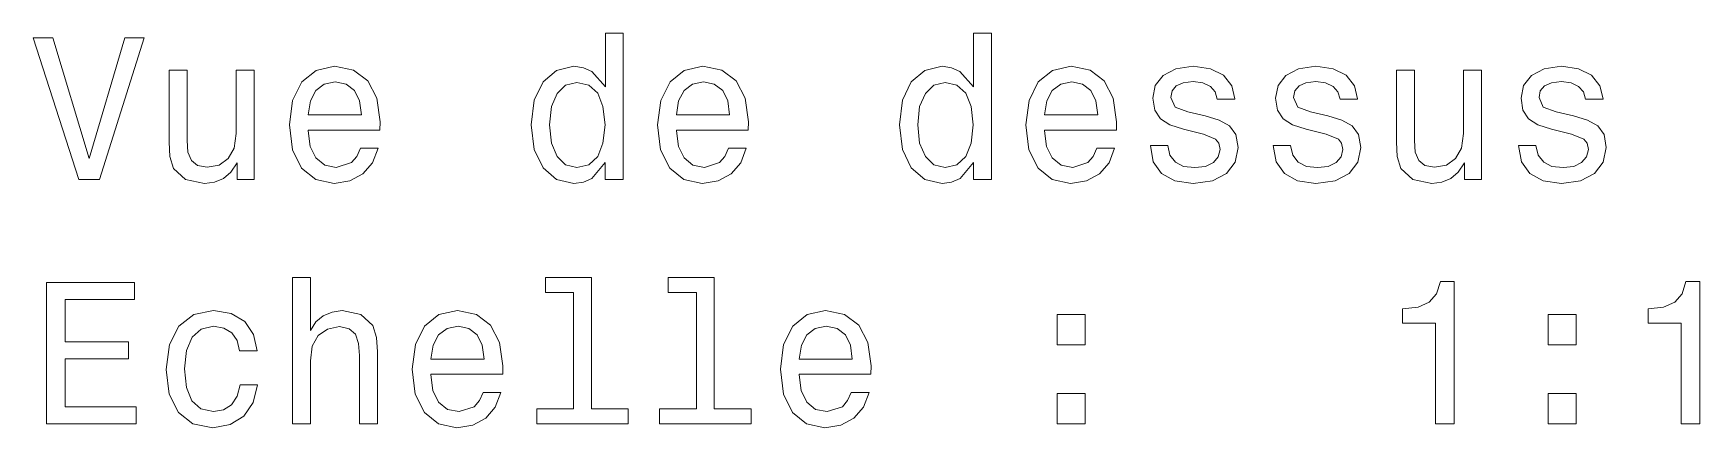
# Model space of a CAD drawing. Extents: x 413 to 941, y 150 to 687.
# Drawn here: x 569.63 to 610.85, y 149.82 to 159.59 of the extents above; entities that cross this region are included whole.
import ezdxf

# ---------------------------------------------------------------- set-up
doc = ezdxf.new("R2010")
doc.units = 0

msp = doc.modelspace()

# ---------------------------------------------------------------- linework, layer by layer
at = {"color": 7, "lineweight": 13}
for points in [[(583.779, 156.386), (583.779, 155.967), (584.222, 155.967), (584.222, 159.589), (583.784, 159.589), (583.784, 158.262), (583.446, 158.645), (583.239, 158.736), (583.002, 158.771), (582.573, 158.671), (582.24, 158.388), (582.024, 157.934), (581.948, 157.324), (582.024, 156.714), (582.24, 156.255), (582.573, 155.967), (583.002, 155.872), (583.239, 155.907), (583.451, 155.998)], [(592.887, 156.386), (592.887, 155.967), (593.331, 155.967), (593.331, 159.589), (592.892, 159.589), (592.892, 158.262), (592.554, 158.645), (592.347, 158.736), (592.11, 158.771), (591.681, 158.671), (591.349, 158.388), (591.132, 157.934), (591.056, 157.324), (591.132, 156.714), (591.349, 156.255), (591.681, 155.967), (592.11, 155.872), (592.347, 155.907), (592.559, 155.998)], [(571.892, 159.473), (571.014, 156.492), (570.112, 159.473), (569.632, 159.473), (570.762, 155.967), (571.266, 155.967), (572.371, 159.473)], [(576.431, 157.193), (578.206, 157.193), (578.211, 157.4), (578.13, 157.98), (577.908, 158.413), (577.555, 158.676), (577.086, 158.771), (576.627, 158.671), (576.274, 158.388), (576.047, 157.929), (575.967, 157.324), (576.042, 156.704), (576.269, 156.25), (576.617, 155.967), (577.071, 155.872), (577.465, 155.937), (577.787, 156.109), (578.024, 156.381), (578.16, 156.744), (577.722, 156.744), (577.631, 156.542), (577.5, 156.391), (577.127, 156.27), (576.839, 156.326), (576.622, 156.502), (576.481, 156.79), (576.431, 157.178)], [(585.539, 157.193), (587.314, 157.193), (587.319, 157.4), (587.238, 157.98), (587.016, 158.413), (586.663, 158.676), (586.194, 158.771), (585.735, 158.671), (585.382, 158.388), (585.155, 157.929), (585.075, 157.324), (585.15, 156.704), (585.377, 156.25), (585.725, 155.967), (586.179, 155.872), (586.573, 155.937), (586.895, 156.109), (587.132, 156.381), (587.269, 156.744), (586.83, 156.744), (586.739, 156.542), (586.608, 156.391), (586.235, 156.27), (585.947, 156.326), (585.73, 156.502), (585.589, 156.79), (585.539, 157.178)], [(594.647, 157.193), (596.422, 157.193), (596.427, 157.4), (596.346, 157.98), (596.124, 158.413), (595.771, 158.676), (595.302, 158.771), (594.844, 158.671), (594.49, 158.388), (594.263, 157.929), (594.183, 157.324), (594.258, 156.704), (594.485, 156.25), (594.833, 155.967), (595.287, 155.872), (595.681, 155.937), (596.003, 156.109), (596.24, 156.381), (596.377, 156.744), (595.938, 156.744), (595.847, 156.542), (595.716, 156.391), (595.343, 156.27), (595.055, 156.326), (594.838, 156.502), (594.697, 156.79), (594.647, 157.178)], [(598.621, 157.546), (598.192, 157.647), (597.874, 157.763), (597.769, 158), (597.799, 158.166), (597.905, 158.287), (598.076, 158.363), (598.323, 158.393), (598.56, 158.363), (598.747, 158.272), (598.868, 158.136), (598.918, 157.954), (599.352, 157.954), (599.352, 157.965), (599.276, 158.292), (599.07, 158.55), (598.747, 158.711), (598.323, 158.771), (597.895, 158.711), (597.582, 158.545), (597.385, 158.297), (597.325, 157.985), (597.37, 157.682), (597.511, 157.47), (597.743, 157.319), (598.081, 157.213), (598.575, 157.092), (598.878, 156.966), (598.959, 156.865), (598.989, 156.714), (598.944, 156.527), (598.823, 156.386), (598.626, 156.295), (598.364, 156.265), (598.086, 156.295), (597.885, 156.401), (597.748, 156.573), (597.693, 156.81), (597.264, 156.81), (597.335, 156.406), (597.542, 156.114), (597.869, 155.937), (598.323, 155.872), (598.797, 155.937), (599.145, 156.114), (599.357, 156.396), (599.433, 156.764), (599.377, 157.082), (599.221, 157.299), (598.964, 157.44)], [(601.657, 157.546), (601.228, 157.647), (600.91, 157.763), (600.805, 158), (600.835, 158.166), (600.941, 158.287), (601.112, 158.363), (601.359, 158.393), (601.596, 158.363), (601.783, 158.272), (601.904, 158.136), (601.954, 157.954), (602.388, 157.954), (602.388, 157.965), (602.312, 158.292), (602.106, 158.55), (601.783, 158.711), (601.359, 158.771), (600.931, 158.711), (600.618, 158.545), (600.421, 158.297), (600.361, 157.985), (600.406, 157.682), (600.547, 157.47), (600.779, 157.319), (601.117, 157.213), (601.612, 157.092), (601.914, 156.966), (601.995, 156.865), (602.025, 156.714), (601.98, 156.527), (601.859, 156.386), (601.662, 156.295), (601.4, 156.265), (601.122, 156.295), (600.921, 156.401), (600.784, 156.573), (600.729, 156.81), (600.3, 156.81), (600.371, 156.406), (600.578, 156.114), (600.905, 155.937), (601.359, 155.872), (601.833, 155.937), (602.181, 156.114), (602.393, 156.396), (602.469, 156.764), (602.413, 157.082), (602.257, 157.299), (602, 157.44)], [(607.729, 157.546), (607.3, 157.647), (606.983, 157.763), (606.877, 158), (606.907, 158.166), (607.013, 158.287), (607.184, 158.363), (607.431, 158.393), (607.668, 158.363), (607.855, 158.272), (607.976, 158.136), (608.026, 157.954), (608.46, 157.954), (608.46, 157.965), (608.385, 158.292), (608.178, 158.55), (607.855, 158.711), (607.431, 158.771), (607.003, 158.711), (606.69, 158.545), (606.493, 158.297), (606.433, 157.985), (606.478, 157.682), (606.619, 157.47), (606.851, 157.319), (607.189, 157.213), (607.684, 157.092), (607.986, 156.966), (608.067, 156.865), (608.097, 156.714), (608.052, 156.527), (607.931, 156.386), (607.734, 156.295), (607.472, 156.265), (607.194, 156.295), (606.993, 156.401), (606.856, 156.573), (606.801, 156.81), (606.372, 156.81), (606.443, 156.406), (606.65, 156.114), (606.977, 155.937), (607.431, 155.872), (607.905, 155.937), (608.253, 156.114), (608.465, 156.396), (608.541, 156.764), (608.485, 157.082), (608.329, 157.299), (608.072, 157.44)], [(575.094, 158.676), (574.65, 158.676), (574.65, 157.112), (574.6, 156.749), (574.454, 156.487), (574.227, 156.326), (573.929, 156.275), (573.692, 156.315), (573.541, 156.436), (573.455, 156.643), (573.435, 156.936), (573.435, 158.676), (572.991, 158.676), (572.991, 156.895), (573.006, 156.537), (573.102, 156.24), (573.395, 155.967), (573.864, 155.872), (574.116, 155.907), (574.333, 155.998), (574.519, 156.154), (574.671, 156.381), (574.671, 155.967), (575.094, 155.967)], [(576.431, 157.566), (576.486, 157.914), (576.622, 158.171), (576.829, 158.328), (577.101, 158.383), (577.369, 158.328), (577.575, 158.171), (577.702, 157.914), (577.747, 157.566)], [(583.078, 158.373), (583.37, 158.302), (583.592, 158.106), (583.723, 157.778), (583.774, 157.324), (583.723, 156.865), (583.592, 156.537), (583.37, 156.336), (583.078, 156.27), (582.8, 156.336), (582.588, 156.537), (582.447, 156.87), (582.402, 157.324), (582.447, 157.773), (582.588, 158.101), (582.8, 158.302)], [(585.539, 157.566), (585.594, 157.914), (585.73, 158.171), (585.937, 158.328), (586.209, 158.383), (586.477, 158.328), (586.684, 158.171), (586.81, 157.914), (586.855, 157.566)], [(592.186, 158.373), (592.478, 158.302), (592.7, 158.106), (592.831, 157.778), (592.882, 157.324), (592.831, 156.865), (592.7, 156.537), (592.478, 156.336), (592.186, 156.27), (591.908, 156.336), (591.697, 156.537), (591.555, 156.87), (591.51, 157.324), (591.555, 157.773), (591.697, 158.101), (591.908, 158.302)], [(594.647, 157.566), (594.702, 157.914), (594.838, 158.171), (595.045, 158.328), (595.318, 158.383), (595.585, 158.328), (595.792, 158.171), (595.918, 157.914), (595.963, 157.566)], [(605.454, 158.676), (605.011, 158.676), (605.011, 157.112), (604.96, 156.749), (604.814, 156.487), (604.587, 156.326), (604.289, 156.275), (604.052, 156.315), (603.901, 156.436), (603.815, 156.643), (603.795, 156.936), (603.795, 158.676), (603.351, 158.676), (603.351, 156.895), (603.367, 156.537), (603.462, 156.24), (603.755, 155.967), (604.224, 155.872), (604.476, 155.907), (604.693, 155.998), (604.88, 156.154), (605.031, 156.381), (605.031, 155.967), (605.454, 155.967)], [(569.955, 149.921), (572.174, 149.921), (572.174, 150.344), (570.419, 150.344), (570.419, 151.529), (571.983, 151.529), (571.983, 151.948), (570.419, 151.948), (570.419, 152.997), (572.134, 152.997), (572.134, 153.421), (569.955, 153.421)], [(576.042, 149.921), (576.486, 149.921), (576.486, 151.484), (576.531, 151.842), (576.678, 152.104), (576.905, 152.266), (577.207, 152.326), (577.449, 152.276), (577.601, 152.14), (577.676, 151.913), (577.702, 151.61), (577.702, 149.921), (578.145, 149.921), (578.145, 151.701), (578.125, 152.059), (578.034, 152.357), (577.737, 152.629), (577.273, 152.725), (577.021, 152.689), (576.804, 152.594), (576.622, 152.442), (576.486, 152.235), (576.486, 153.542), (576.042, 153.542)], [(582.997, 153.168), (582.997, 150.294), (582.084, 150.294), (582.084, 149.921), (584.349, 149.921), (584.349, 150.294), (583.441, 150.294), (583.441, 153.542), (582.301, 153.542), (582.301, 153.168)], [(586.033, 153.168), (586.033, 150.294), (585.12, 150.294), (585.12, 149.921), (587.385, 149.921), (587.385, 150.294), (586.477, 150.294), (586.477, 153.542), (585.337, 153.542), (585.337, 153.168)], [(604.32, 149.921), (604.779, 149.921), (604.779, 153.446), (604.436, 153.446), (604.345, 153.138), (604.163, 152.931), (603.886, 152.81), (603.503, 152.77), (603.503, 152.412), (604.32, 152.412)], [(610.392, 149.921), (610.851, 149.921), (610.851, 153.446), (610.508, 153.446), (610.417, 153.138), (610.235, 152.931), (609.958, 152.81), (609.575, 152.77), (609.575, 152.412), (610.392, 152.412)], [(574.731, 151.731), (575.17, 151.731), (575.079, 152.135), (574.862, 152.452), (574.524, 152.649), (574.086, 152.725), (573.601, 152.624), (573.233, 152.341), (573.001, 151.882), (572.921, 151.267), (572.996, 150.657), (573.223, 150.203), (573.581, 149.921), (574.07, 149.825), (574.504, 149.9), (574.842, 150.112), (575.074, 150.445), (575.175, 150.889), (574.751, 150.889), (574.676, 150.607), (574.534, 150.395), (574.333, 150.264), (574.086, 150.223), (573.778, 150.289), (573.556, 150.491), (573.42, 150.818), (573.374, 151.282), (573.42, 151.736), (573.561, 152.064), (573.788, 152.266), (574.086, 152.336), (574.348, 152.291), (574.544, 152.175), (574.676, 151.983)], [(579.467, 151.146), (581.242, 151.146), (581.247, 151.353), (581.166, 151.933), (580.944, 152.367), (580.591, 152.629), (580.122, 152.725), (579.663, 152.624), (579.31, 152.341), (579.083, 151.882), (579.003, 151.277), (579.078, 150.657), (579.305, 150.203), (579.653, 149.921), (580.107, 149.825), (580.501, 149.89), (580.823, 150.062), (581.06, 150.334), (581.197, 150.697), (580.758, 150.697), (580.667, 150.496), (580.536, 150.344), (580.163, 150.223), (579.875, 150.279), (579.658, 150.455), (579.517, 150.743), (579.467, 151.131)], [(588.575, 151.146), (590.35, 151.146), (590.355, 151.353), (590.274, 151.933), (590.052, 152.367), (589.699, 152.629), (589.23, 152.725), (588.771, 152.624), (588.418, 152.341), (588.191, 151.882), (588.111, 151.277), (588.186, 150.657), (588.413, 150.203), (588.761, 149.921), (589.215, 149.825), (589.609, 149.89), (589.931, 150.062), (590.168, 150.334), (590.305, 150.697), (589.866, 150.697), (589.775, 150.496), (589.644, 150.344), (589.271, 150.223), (588.983, 150.279), (588.766, 150.455), (588.625, 150.743), (588.575, 151.131)], [(594.954, 151.877), (595.65, 151.877), (595.65, 152.629), (594.954, 152.629)], [(607.099, 151.877), (607.794, 151.877), (607.794, 152.629), (607.099, 152.629)], [(579.467, 151.519), (579.522, 151.867), (579.658, 152.125), (579.865, 152.281), (580.137, 152.336), (580.405, 152.281), (580.612, 152.125), (580.738, 151.867), (580.783, 151.519)], [(588.575, 151.519), (588.63, 151.867), (588.766, 152.125), (588.973, 152.281), (589.245, 152.336), (589.513, 152.281), (589.72, 152.125), (589.846, 151.867), (589.891, 151.519)], [(594.954, 149.921), (595.65, 149.921), (595.65, 150.672), (594.954, 150.672)], [(607.099, 149.921), (607.794, 149.921), (607.794, 150.672), (607.099, 150.672)]]:
    msp.add_lwpolyline(points, close=True, dxfattribs=at)

doc.saveas('drawing.dxf')
